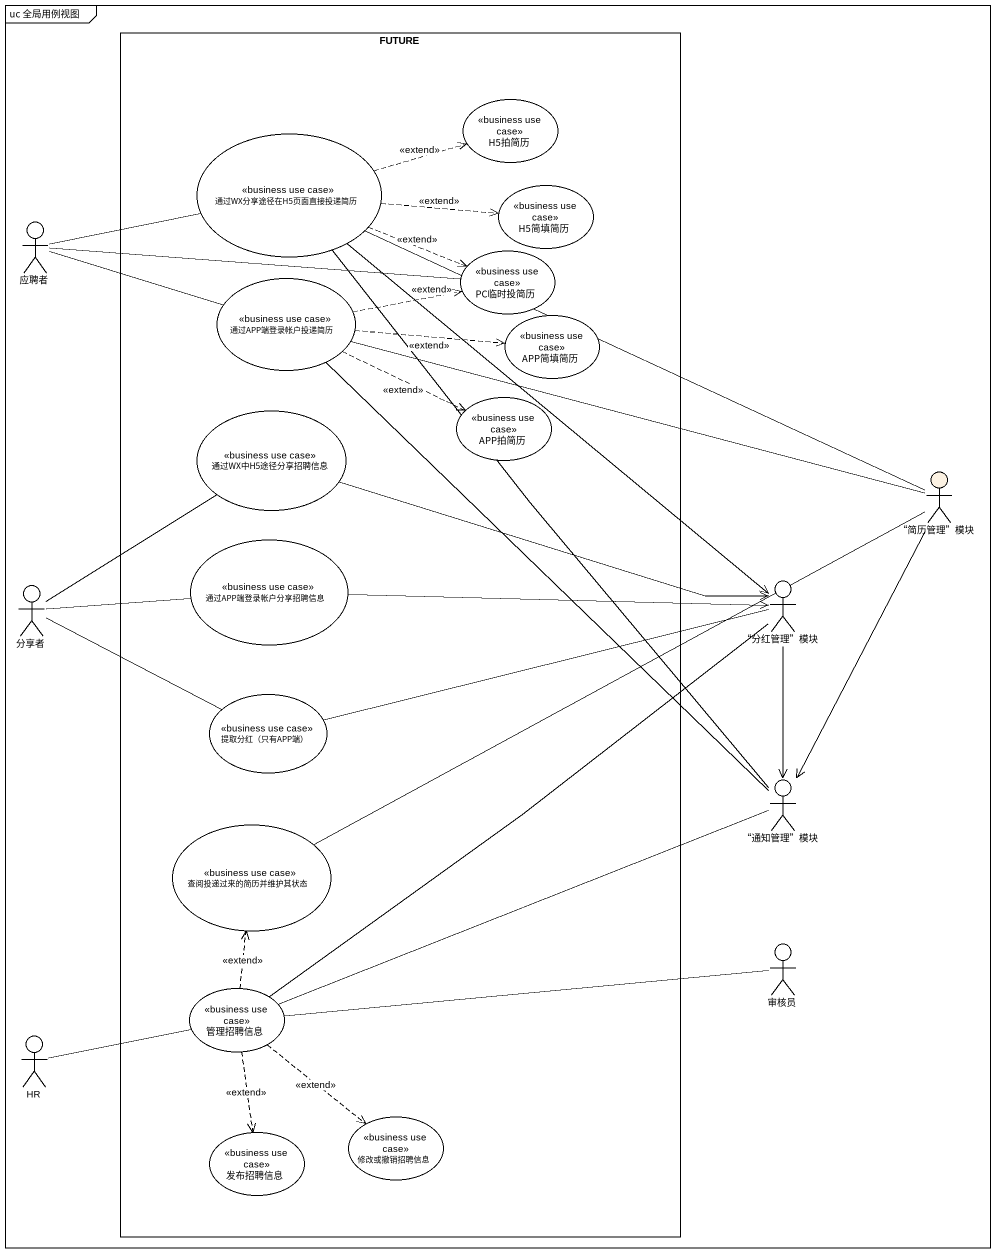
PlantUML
@startuml
mainframe uc 全局用例视图
rectangle FUTURE {
  usecase H5拍简历 <<business use case>>
  usecase 通过WX分享途径在H5页面直接投递简历 <<business use case>>
  usecase H5简填简历 <<business use case>>
  usecase 通过APP端登录帐户投递简历 <<business use case>>
  usecase PC临时投简历 <<business use case>>
  usecase APP简填简历 <<business use case>>
  usecase 通过WX中H5途径分享招聘信息 <<business use case>>
  usecase APP拍简历 <<business use case>>
  usecase 通过APP端登录帐户分享招聘信息 <<business use case>>
  usecase "提取分红（只有APP端）" as 提取分红_只有APP端 <<business use case>>
  usecase 查阅投递过来的简历并维护其状态 <<business use case>>
  usecase 管理招聘信息 <<business use case>>
  usecase 发布招聘信息 <<business use case>>
  usecase 修改或撤销招聘信息 <<business use case>>
}
actor 应聘者
actor "“简历管理”模块" as 简历管理_模块 #FCF2E3
actor 分享者
actor "“分红管理”模块" as 分红管理_模块
actor "“通知管理”模块" as 通知管理_模块
actor 审核员
actor HR
通过WX分享途径在H5页面直接投递简历 .right.> H5拍简历 : <<extend>>
通过WX分享途径在H5页面直接投递简历 .right.> H5简填简历 : <<extend>>
通过WX分享途径在H5页面直接投递简历 .right.> PC临时投简历 : <<extend>>
通过WX分享途径在H5页面直接投递简历 -right- 简历管理_模块
通过WX分享途径在H5页面直接投递简历 --> 分红管理_模块
通过WX分享途径在H5页面直接投递简历 -- 通知管理_模块
应聘者 -right- 通过WX分享途径在H5页面直接投递简历
应聘者 -right- 通过APP端登录帐户投递简历
应聘者 -right- PC临时投简历
通过APP端登录帐户投递简历 .right.> PC临时投简历 : <<extend>>
通过APP端登录帐户投递简历 .right.> APP简填简历 : <<extend>>
通过APP端登录帐户投递简历 .right.> APP拍简历 : <<extend>>
通过APP端登录帐户投递简历 -right- 简历管理_模块
通过APP端登录帐户投递简历 -- 通知管理_模块
通过WX中H5途径分享招聘信息 -right-> 分红管理_模块
简历管理_模块 --> 通知管理_模块
通过APP端登录帐户分享招聘信息 -right-> 分红管理_模块
分享者 -up- 通过WX中H5途径分享招聘信息
分享者 -right- 通过APP端登录帐户分享招聘信息
分享者 -right- 提取分红_只有APP端
分红管理_模块 --> 通知管理_模块
提取分红_只有APP端 -right- 分红管理_模块
查阅投递过来的简历并维护其状态 -right- 简历管理_模块
管理招聘信息 -up- 分红管理_模块
管理招聘信息 -right- 通知管理_模块
管理招聘信息 .up.> 查阅投递过来的简历并维护其状态 : <<extend>>
管理招聘信息 -right- 审核员
管理招聘信息 ..> 发布招聘信息 : <<extend>>
管理招聘信息 ..> 修改或撤销招聘信息 : <<extend>>
HR -right- 管理招聘信息
@enduml
